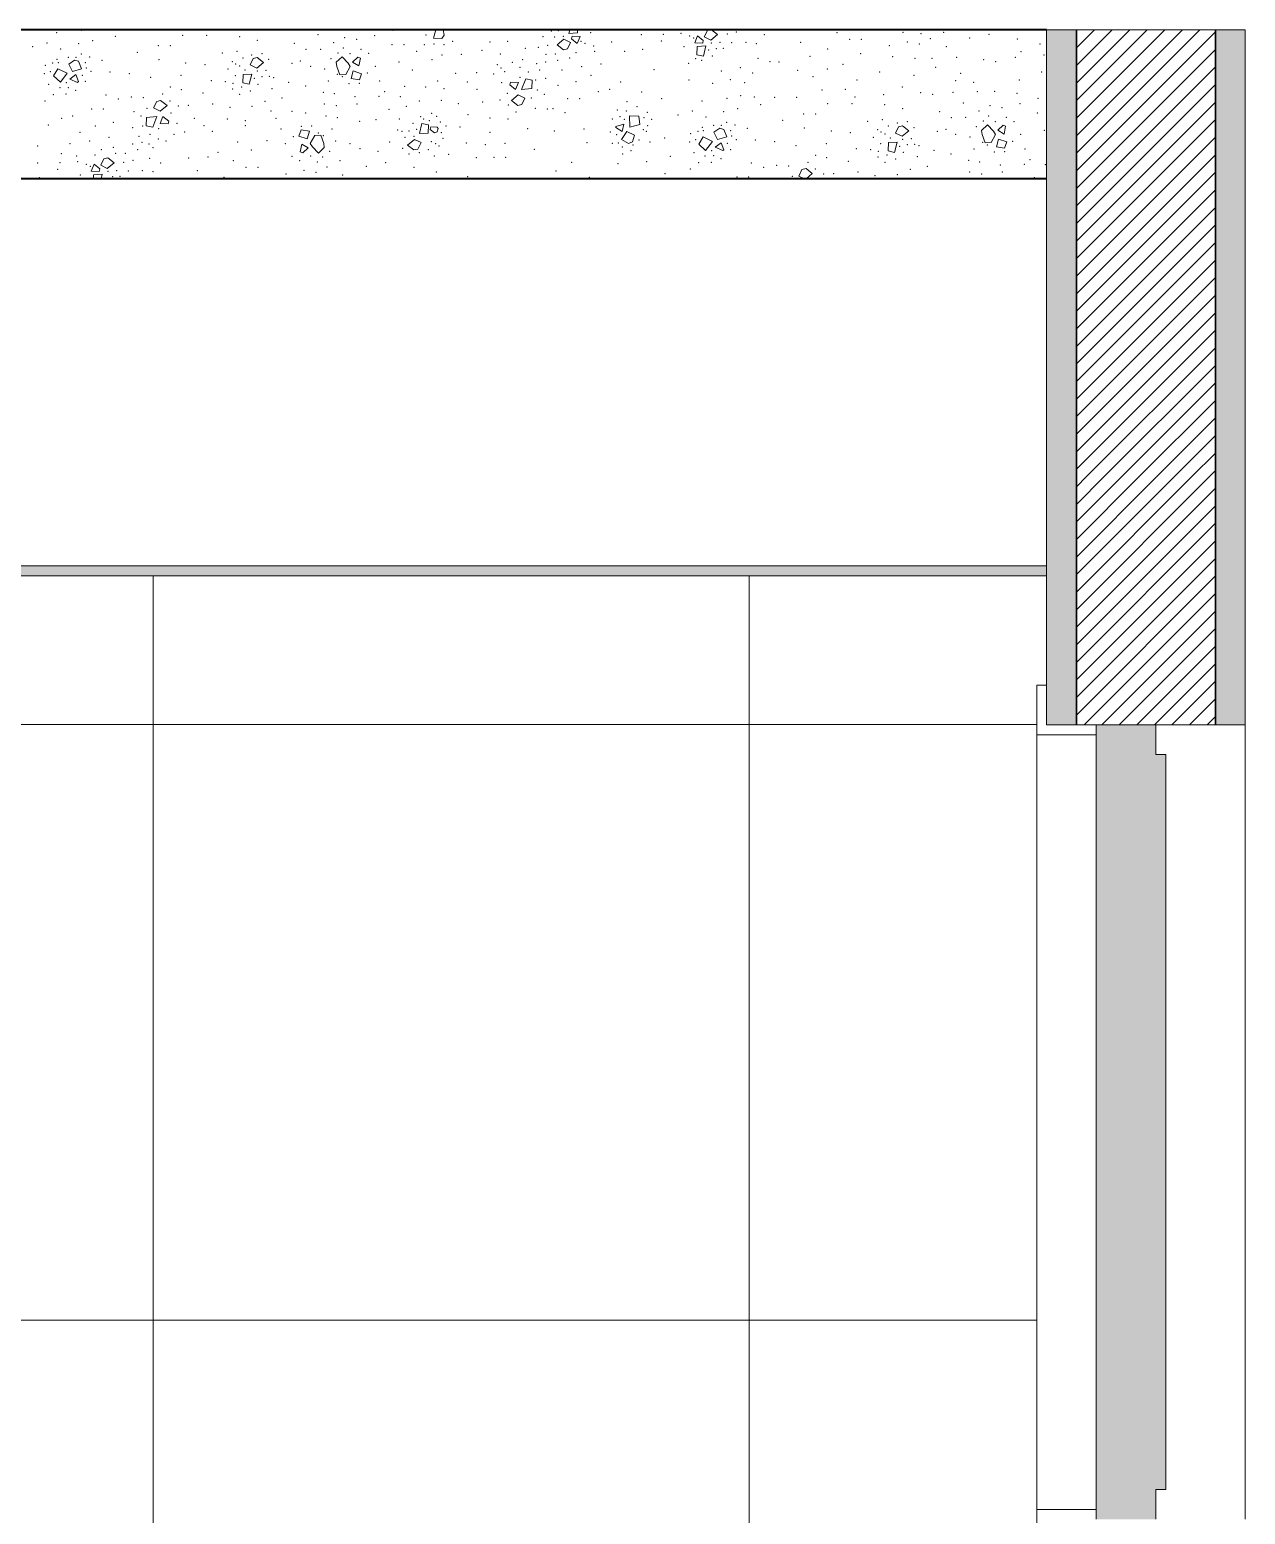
# Model space of a CAD drawing. Header units: metres. Extents: x -1.4 to 64, y -2.2 to 1.7.
# Drawn here: x 55.834 to 57.058, y 0.163 to 1.658 of the extents above; entities that cross this region are included whole.
import ezdxf

# ---------------------------------------------------------------- set-up
doc = ezdxf.new("R2010")
doc.units = ezdxf.units.M
doc.header["$MEASUREMENT"] = 0
for name, color, linetype in [('FORRO.EXEC', 7, 'Continuous'), ('Janelas Archicad', 7, 'Continuous'), ('LAJES.EST', 7, 'Continuous'), ('PAREDE CONSTRUIR', 7, 'Continuous')]:
    doc.layers.add(name, color=color, linetype=linetype)
for name, color, linetype, lineweight in [('FORRO.EXEC_Caneta_No__241', 7, 'Continuous', 13), ('Janelas Archicad_Caneta_No__10', 7, 'Continuous', 5), ('Janelas Archicad_Caneta_No__241', 7, 'Continuous', 13), ('LAJES.EST_Caneta_No__1', 7, 'Continuous', 40), ('LAJES.EST_Caneta_No__241', 7, 'Continuous', 13), ('PAREDE CONSTRUIR_Caneta_No__241', 7, 'Continuous', 13), ('PAREDE CONSTRUIR_Caneta_No__3', 7, 'Continuous', 30)]:
    doc.layers.add(name, color=color, linetype=linetype, lineweight=lineweight)
doc.layers.add('Janelas Archicad_Caneta_No__9', color=7, linetype='Continuous', lineweight=9, true_color=0x020202)
doc.layers.add('PAREDE CONSTRUIR_Caneta_No__97', color=7, linetype='Continuous', lineweight=13, true_color=0x6b6b6b)
pattern_1 = [(45, (89.657527, -2.041855), (-0.008838835, 0.008838835), [])]

# ---------------------------------------------------------------- blocks, each defined once
blk = doc.blocks.new('*X162', base_point=(89.6575, -2.0419))
at = {"layer": 'LAJES.EST_Caneta_No__241', "color": 7, "linetype": 'Continuous', "lineweight": 13}
for p, q in [((56.2426, 1.658), (56.2405, 1.6495)), ((56.2486, 1.6493), (56.2405, 1.6495)), ((56.2426, 1.658), (56.2432, 1.6581)), ((56.2512, 1.6526), (56.2486, 1.6493)), ((56.2501, 1.6581), (56.2512, 1.6526)), ((56.3716, 1.6485), (56.3648, 1.6429)), ((56.3716, 1.6485), (56.3783, 1.6453)), ((56.3783, 1.6453), (56.3752, 1.6389)), ((56.3767, 1.6544), (56.3776, 1.6581)), ((56.3854, 1.655), (56.3767, 1.6544)), ((56.3792, 1.6491), (56.3799, 1.6517)), ((56.385, 1.6444), (56.3792, 1.6491)), ((56.3799, 1.6517), (56.3879, 1.6514)), ((56.3879, 1.6514), (56.385, 1.6444)), ((56.3855, 1.6581), (56.3854, 1.655)), ((56.5034, 1.6448), (56.5062, 1.6518)), ((56.5114, 1.6445), (56.5034, 1.6448)), ((56.5062, 1.6518), (56.512, 1.6471)), ((56.512, 1.6471), (56.5114, 1.6445)), ((56.513, 1.6509), (56.5161, 1.6573)), ((56.5197, 1.6477), (56.513, 1.6509)), ((56.5161, 1.6573), (56.5196, 1.6581)), ((56.5197, 1.6477), (56.5265, 1.6533)), ((56.5203, 1.6581), (56.5265, 1.6533)), ((56.0588, 1.629), (56.0629, 1.63)), ((56.0629, 1.63), (56.0692, 1.625)), ((56.1425, 1.6253), (56.1483, 1.6309)), ((56.1483, 1.6309), (56.1544, 1.6246)), ((56.1587, 1.6255), (56.1642, 1.6306)), ((56.1642, 1.6306), (56.1667, 1.6295)), ((56.3711, 1.6379), (56.3648, 1.6429)), ((56.3752, 1.6389), (56.3711, 1.6379)), ((56.5056, 1.6329), (56.5059, 1.6412)), ((56.5056, 1.6329), (56.5121, 1.6315)), ((56.5059, 1.6412), (56.5146, 1.6418)), ((56.5146, 1.6418), (56.5121, 1.6315)), ((55.8576, 1.6116), (55.862, 1.6187)), ((55.862, 1.6187), (55.8715, 1.6143)), ((55.873, 1.6235), (55.8788, 1.6275)), ((55.8767, 1.6161), (55.873, 1.6235)), ((55.8767, 1.6161), (55.8858, 1.6188)), ((55.8788, 1.6275), (55.8829, 1.6263)), ((55.8829, 1.6263), (55.8858, 1.6188)), ((56.0557, 1.6226), (56.0588, 1.629)), ((56.0624, 1.6194), (56.0557, 1.6226)), ((56.0624, 1.6194), (56.0692, 1.625)), ((56.143, 1.6212), (56.1425, 1.6253)), ((56.143, 1.6212), (56.146, 1.6128)), ((56.152, 1.6131), (56.1566, 1.6211)), ((56.1544, 1.6246), (56.1566, 1.6211)), ((56.1575, 1.6089), (56.1596, 1.6166)), ((56.1653, 1.6217), (56.1587, 1.6255)), ((56.1596, 1.6166), (56.168, 1.6137)), ((56.1667, 1.6295), (56.1653, 1.6217)), ((55.8576, 1.6116), (55.8646, 1.6052)), ((55.8715, 1.6143), (55.8646, 1.6052)), ((55.8742, 1.6083), (55.8802, 1.6129)), ((55.8819, 1.605), (55.8742, 1.6083)), ((55.8802, 1.6129), (55.8828, 1.6059)), ((55.8828, 1.6059), (55.8819, 1.605)), ((56.0483, 1.6047), (56.0486, 1.613)), ((56.0483, 1.6047), (56.0548, 1.6032)), ((56.0486, 1.613), (56.0573, 1.6135)), ((56.0573, 1.6135), (56.0548, 1.6032)), ((56.146, 1.6128), (56.152, 1.6131)), ((56.1657, 1.6075), (56.1575, 1.6089)), ((56.1657, 1.6075), (56.168, 1.6137)), ((56.3171, 1.6026), (56.3178, 1.6052)), ((56.3229, 1.5978), (56.3171, 1.6026)), ((56.3178, 1.6052), (56.3258, 1.6048)), ((56.3258, 1.6048), (56.3229, 1.5978)), ((56.329, 1.5979), (56.3333, 1.6086)), ((56.3398, 1.6072), (56.3333, 1.6086)), ((56.3398, 1.6072), (56.3395, 1.5988)), ((55.9585, 1.5794), (55.9616, 1.5858)), ((55.9616, 1.5858), (55.9656, 1.5868)), ((55.9656, 1.5868), (55.972, 1.5818)), ((56.3257, 1.5924), (56.3189, 1.5868)), ((56.3252, 1.5818), (56.3189, 1.5868)), ((56.3257, 1.5924), (56.3324, 1.5892)), ((56.3395, 1.5988), (56.329, 1.5979)), ((56.3324, 1.5892), (56.3293, 1.5828)), ((55.9511, 1.5614), (55.9514, 1.5698)), ((55.9514, 1.5698), (55.9619, 1.5707)), ((55.9619, 1.5707), (55.9576, 1.56)), ((55.9652, 1.5762), (55.9585, 1.5794)), ((55.9651, 1.5638), (55.9679, 1.5708)), ((55.9652, 1.5762), (55.972, 1.5818)), ((55.9679, 1.5708), (55.9737, 1.566)), ((56.3293, 1.5828), (56.3252, 1.5818)), ((56.4379, 1.5601), (56.4376, 1.5715)), ((56.4471, 1.571), (56.4376, 1.5715)), ((56.4471, 1.571), (56.4481, 1.5627)), ((55.9511, 1.5614), (55.9576, 1.56)), ((55.9731, 1.5634), (55.9651, 1.5638)), ((55.9737, 1.566), (55.9731, 1.5634)), ((56.1072, 1.5573), (56.1049, 1.551)), ((56.1072, 1.5573), (56.1154, 1.5558)), ((56.1154, 1.5558), (56.1133, 1.5481)), ((56.2262, 1.5535), (56.2287, 1.5638)), ((56.2352, 1.5624), (56.2287, 1.5638)), ((56.2352, 1.5624), (56.2349, 1.554)), ((56.2371, 1.5577), (56.2378, 1.5603)), ((56.2412, 1.5544), (56.2371, 1.5577)), ((56.2378, 1.5603), (56.2441, 1.56)), ((56.2412, 1.5544), (56.2439, 1.5554)), ((56.2451, 1.5585), (56.2439, 1.5554)), ((56.2451, 1.5585), (56.2441, 1.56)), ((56.4239, 1.5595), (56.424, 1.5608)), ((56.4304, 1.5557), (56.4239, 1.5595)), ((56.424, 1.5608), (56.4321, 1.5631)), ((56.435, 1.5555), (56.4297, 1.5476)), ((56.4321, 1.5631), (56.4304, 1.5557)), ((56.435, 1.5555), (56.4426, 1.5521)), ((56.4481, 1.5627), (56.4379, 1.5601)), ((56.5228, 1.5549), (56.5286, 1.5589)), ((56.5265, 1.5475), (56.5228, 1.5549)), ((56.5286, 1.5589), (56.5327, 1.5577)), ((56.5327, 1.5577), (56.5357, 1.5502)), ((56.7055, 1.554), (56.7086, 1.5604)), ((56.7086, 1.5604), (56.7127, 1.5614)), ((56.7122, 1.5508), (56.719, 1.5564)), ((56.7127, 1.5614), (56.719, 1.5564)), ((56.7923, 1.5567), (56.7982, 1.5623)), ((56.7928, 1.5526), (56.7923, 1.5567)), ((56.7982, 1.5623), (56.8042, 1.556)), ((56.8042, 1.556), (56.8064, 1.5525)), ((56.8085, 1.5569), (56.814, 1.562)), ((56.8151, 1.5531), (56.8085, 1.5569)), ((56.814, 1.562), (56.8165, 1.561)), ((56.8165, 1.561), (56.8151, 1.5531)), ((56.1133, 1.5481), (56.1049, 1.551)), ((56.1062, 1.5352), (56.1076, 1.543)), ((56.1076, 1.543), (56.1142, 1.5393)), ((56.1209, 1.5516), (56.1163, 1.5436)), ((56.1185, 1.5401), (56.1163, 1.5436)), ((56.1245, 1.5338), (56.1185, 1.5401)), ((56.1269, 1.552), (56.1209, 1.5516)), ((56.1299, 1.5436), (56.1269, 1.552)), ((56.1299, 1.5436), (56.1304, 1.5394)), ((56.2211, 1.5476), (56.2143, 1.542)), ((56.2207, 1.537), (56.2143, 1.542)), ((56.2211, 1.5476), (56.2278, 1.5444)), ((56.2278, 1.5444), (56.2247, 1.538)), ((56.2349, 1.554), (56.2262, 1.5535)), ((56.4367, 1.5436), (56.4297, 1.5476)), ((56.4406, 1.5453), (56.4367, 1.5436)), ((56.4426, 1.5521), (56.4406, 1.5453)), ((56.5074, 1.543), (56.5118, 1.5501)), ((56.5074, 1.543), (56.5144, 1.5366)), ((56.5118, 1.5501), (56.5214, 1.5457)), ((56.5214, 1.5457), (56.5144, 1.5366)), ((56.524, 1.5397), (56.53, 1.5443)), ((56.5265, 1.5475), (56.5357, 1.5502)), ((56.53, 1.5443), (56.5326, 1.5373)), ((56.6981, 1.5361), (56.6984, 1.5444)), ((56.6984, 1.5444), (56.7071, 1.5449)), ((56.7071, 1.5449), (56.7046, 1.5346)), ((56.7122, 1.5508), (56.7055, 1.554)), ((56.7928, 1.5526), (56.7958, 1.5442)), ((56.7958, 1.5442), (56.8018, 1.5445)), ((56.8018, 1.5445), (56.8064, 1.5525)), ((56.8073, 1.5403), (56.8094, 1.548)), ((56.8155, 1.5389), (56.8073, 1.5403)), ((56.8094, 1.548), (56.8178, 1.5451)), ((56.8155, 1.5389), (56.8178, 1.5451)), ((55.9052, 1.5217), (55.9083, 1.5281)), ((55.9083, 1.5281), (55.9124, 1.5291)), ((55.9124, 1.5291), (55.9187, 1.5241)), ((56.1087, 1.5342), (56.1062, 1.5352)), ((56.1142, 1.5393), (56.1087, 1.5342)), ((56.1304, 1.5394), (56.1245, 1.5338)), ((56.2247, 1.538), (56.2207, 1.537)), ((56.5317, 1.5364), (56.524, 1.5397)), ((56.5326, 1.5373), (56.5317, 1.5364)), ((56.6981, 1.5361), (56.7046, 1.5346)), ((55.8956, 1.5156), (55.8985, 1.5227)), ((55.9036, 1.5153), (55.8956, 1.5156)), ((55.898, 1.5081), (55.8981, 1.5121)), ((55.8981, 1.5121), (55.9068, 1.5126)), ((55.8985, 1.5227), (55.9043, 1.5179)), ((55.9043, 1.5179), (55.9036, 1.5153)), ((55.9119, 1.5185), (55.9052, 1.5217)), ((55.9068, 1.5126), (55.9057, 1.5081)), ((55.9119, 1.5185), (55.9187, 1.5241)), ((56.6083, 1.5108), (56.6114, 1.5172)), ((56.6139, 1.5081), (56.6083, 1.5108)), ((56.6114, 1.5172), (56.6155, 1.5182)), ((56.6155, 1.5182), (56.6218, 1.5132)), ((56.6156, 1.5081), (56.6218, 1.5132))]:
    blk.add_line(p, q, dxfattribs=at)
for p in [(55.8512, 1.6448), (55.861, 1.6551), (55.8862, 1.6576), (55.897, 1.6471), (55.9199, 1.6514), (55.9876, 1.6523), (56.012, 1.6523), (56.045, 1.6512), (56.0629, 1.6473), (56.124, 1.653), (56.1399, 1.645), (56.1509, 1.6502), (56.1631, 1.6483), (56.1812, 1.6521), (56.1994, 1.6576), (56.2218, 1.6577), (56.2328, 1.6529), (56.2598, 1.6464), (56.2643, 1.6577), (56.2971, 1.6459), (56.3151, 1.6463), (56.3506, 1.6512), (56.359, 1.6567), (56.3623, 1.6509), (56.3662, 1.657), (56.3711, 1.6515), (56.3888, 1.6463), (56.3987, 1.6553), (56.4196, 1.6459), (56.4497, 1.6532), (56.4698, 1.6467), (56.4718, 1.6536), (56.4897, 1.6545), (56.4984, 1.6518), (56.5025, 1.6499), (56.5202, 1.6447), (56.529, 1.6453), (56.5361, 1.6538), (56.5406, 1.645), (56.5454, 1.6558), (56.5549, 1.6453), (56.5623, 1.6579), (56.5735, 1.653), (56.6102, 1.6453), (56.6466, 1.6552), (56.6593, 1.6485), (56.6713, 1.6486), (56.7133, 1.6555), (56.7175, 1.6457), (56.7311, 1.6542), (56.7408, 1.649), (56.754, 1.6554), (56.7804, 1.6497), (56.7998, 1.6536), (56.8284, 1.6489), (55.8367, 1.641), (55.8649, 1.6388), (55.8726, 1.6303), (55.8803, 1.6303), (55.8829, 1.6441), (55.8857, 1.6335), (55.894, 1.6308), (55.942, 1.6354), (55.9634, 1.6419), (55.9753, 1.642), (56.0278, 1.6346), (56.0425, 1.6362), (56.0484, 1.6296), (56.0574, 1.6327), (56.0677, 1.6341), (56.1002, 1.6443), (56.1121, 1.6382), (56.1266, 1.6385), (56.1442, 1.6347), (56.1495, 1.6397), (56.1562, 1.634), (56.1674, 1.6384), (56.1751, 1.6342), (56.1987, 1.643), (56.2107, 1.6431), (56.2234, 1.6364), (56.231, 1.6429), (56.2408, 1.6439), (56.2489, 1.6326), (56.251, 1.6429), (56.2683, 1.6334), (56.2892, 1.6372), (56.3077, 1.6338), (56.3328, 1.6395), (56.3458, 1.6404), (56.3536, 1.6332), (56.3552, 1.6424), (56.3632, 1.6335), (56.3775, 1.6298), (56.384, 1.635), (56.3929, 1.6444), (56.4016, 1.6417), (56.4026, 1.6362), (56.4327, 1.6363), (56.451, 1.6385), (56.4926, 1.6409), (56.5173, 1.6376), (56.521, 1.6315), (56.525, 1.6392), (56.5323, 1.6395), (56.5655, 1.6442), (56.6195, 1.6313), (56.6372, 1.6388), (56.6706, 1.6341), (56.6994, 1.6419), (56.7027, 1.6311), (56.7297, 1.6438), (56.7567, 1.641), (56.7671, 1.6302), (56.8263, 1.6303), (56.832, 1.6359), (56.851, 1.6439), (56.855, 1.6327), (55.8495, 1.6222), (55.8545, 1.6159), (55.8568, 1.6245), (55.8612, 1.6283), (55.8624, 1.6249), (55.8899, 1.6251), (55.8907, 1.6196), (55.8955, 1.6161), (55.9065, 1.6274), (55.9145, 1.6155), (55.964, 1.6278), (55.9909, 1.6247), (56.0102, 1.623), (56.0335, 1.6184), (56.0377, 1.6261), (56.0411, 1.6236), (56.0452, 1.6216), (56.0507, 1.6177), (56.0629, 1.6164), (56.0717, 1.6171), (56.0742, 1.6282), (56.098, 1.6243), (56.1064, 1.6265), (56.1165, 1.6213), (56.1308, 1.6187), (56.1372, 1.629), (56.1818, 1.6214), (56.2055, 1.6255), (56.2191, 1.6175), (56.2388, 1.628), (56.2839, 1.6149), (56.3045, 1.623), (56.3082, 1.6195), (56.3119, 1.6159), (56.3198, 1.6252), (56.3275, 1.6204), (56.3301, 1.6278), (56.3358, 1.6157), (56.3442, 1.624), (56.3472, 1.6177), (56.3534, 1.6257), (56.3654, 1.6272), (56.3698, 1.6174), (56.3895, 1.621), (56.4091, 1.6236), (56.4623, 1.6178), (56.4973, 1.6244), (56.5045, 1.6288), (56.5105, 1.6272), (56.5302, 1.6164), (56.5493, 1.62), (56.5672, 1.6293), (56.5792, 1.626), (56.5882, 1.6257), (56.6069, 1.6172), (56.6369, 1.6185), (56.6526, 1.6232), (56.6896, 1.6155), (56.7251, 1.6294), (56.7425, 1.6294), (56.7461, 1.6201), (56.7943, 1.6279), (56.8065, 1.626), (56.8529, 1.6155), (55.8485, 1.6138), (55.8528, 1.603), (55.8641, 1.5997), (55.8707, 1.6048), (55.8725, 1.5999), (55.8866, 1.6122), (55.8899, 1.606), (55.934, 1.6139), (55.9556, 1.6101), (55.9754, 1.6003), (55.9861, 1.6121), (56.0165, 1.6068), (56.0307, 1.6059), (56.0386, 1.6042), (56.0409, 1.612), (56.0472, 1.6005), (56.06, 1.6093), (56.0637, 1.6032), (56.0677, 1.611), (56.075, 1.6113), (56.0794, 1.6098), (56.0946, 1.6053), (56.1117, 1.6016), (56.1346, 1.6065), (56.1434, 1.6132), (56.1484, 1.6107), (56.1553, 1.6037), (56.1656, 1.604), (56.1736, 1.6144), (56.1862, 1.6066), (56.2114, 1.6011), (56.2326, 1.6004), (56.2445, 1.6065), (56.2628, 1.6143), (56.2743, 1.6054), (56.301, 1.6135), (56.3089, 1.6047), (56.3273, 1.6102), (56.3433, 1.6075), (56.3534, 1.6091), (56.3657, 1.6022), (56.3838, 1.6057), (56.3991, 1.6121), (56.4289, 1.6055), (56.4977, 1.6076), (56.5214, 1.604), (56.5392, 1.6078), (56.5538, 1.6047), (56.5618, 1.6144), (56.6225, 1.611), (56.6669, 1.6076), (56.7123, 1.6005), (56.7243, 1.6122), (56.7662, 1.6067), (56.7713, 1.6141), (56.7844, 1.6053), (56.8302, 1.6076), (55.8492, 1.5863), (55.8575, 1.5927), (55.8704, 1.5933), (55.8801, 1.597), (55.9106, 1.5923), (55.9229, 1.5883), (55.936, 1.5903), (55.9481, 1.5896), (55.9676, 1.5933), (55.9751, 1.5864), (55.9863, 1.5978), (56.0084, 1.5943), (56.038, 1.5985), (56.0451, 1.5932), (56.056, 1.5964), (56.0706, 1.586), (56.0776, 1.5989), (56.0878, 1.5892), (56.1293, 1.5952), (56.1406, 1.5936), (56.1612, 1.5906), (56.1856, 1.591), (56.1913, 1.5958), (56.2068, 1.5907), (56.226, 1.5862), (56.2482, 1.5871), (56.2509, 1.5988), (56.284, 1.5981), (56.29, 1.5852), (56.3074, 1.5873), (56.3148, 1.5942), (56.339, 1.5895), (56.345, 1.5973), (56.352, 1.5931), (56.3756, 1.5887), (56.3874, 1.5887), (56.4065, 1.5958), (56.4176, 1.5982), (56.4353, 1.5857), (56.4499, 1.5954), (56.4702, 1.5886), (56.5108, 1.5865), (56.536, 1.589), (56.5498, 1.5917), (56.5633, 1.5903), (56.5838, 1.59), (56.6061, 1.59), (56.6317, 1.5973), (56.6549, 1.5981), (56.6648, 1.5904), (56.6935, 1.5928), (56.731, 1.5947), (56.7431, 1.5929), (56.7634, 1.5951), (56.788, 1.5959), (56.8054, 1.596), (56.8278, 1.5942), (56.8492, 1.589), (55.877, 1.5712), (55.8961, 1.5784), (55.9079, 1.5783), (55.9389, 1.5755), (55.9459, 1.5713), (55.9519, 1.579), (55.9761, 1.5744), (55.9835, 1.5813), (55.9935, 1.5819), (56.018, 1.5833), (56.0353, 1.5799), (56.0575, 1.5808), (56.0767, 1.5763), (56.0979, 1.576), (56.1117, 1.5741), (56.1303, 1.5832), (56.1322, 1.5712), (56.1426, 1.5815), (56.1633, 1.5833), (56.1957, 1.5778), (56.2129, 1.581), (56.2275, 1.5706), (56.2384, 1.5738), (56.2435, 1.5709), (56.2655, 1.5838), (56.2751, 1.5727), (56.3158, 1.5822), (56.3233, 1.5753), (56.3428, 1.579), (56.3549, 1.5783), (56.3606, 1.5787), (56.3729, 1.5747), (56.4256, 1.5772), (56.4281, 1.5707), (56.4346, 1.5762), (56.4454, 1.5807), (56.4556, 1.575), (56.4865, 1.5724), (56.501, 1.5762), (56.5147, 1.5702), (56.5327, 1.5755), (56.5468, 1.5785), (56.5697, 1.5828), (56.6132, 1.5733), (56.6251, 1.5734), (56.6374, 1.5837), (56.6618, 1.5837), (56.6948, 1.5826), (56.7127, 1.5787), (56.75, 1.5757), (56.7738, 1.5844), (56.7764, 1.5699), (56.7897, 1.5764), (56.7993, 1.5711), (56.8008, 1.5816), (56.8129, 1.5797), (56.8172, 1.5698), (56.831, 1.5835), (56.8485, 1.5744), (55.8526, 1.5622), (55.8659, 1.5688), (55.8844, 1.5549), (55.8997, 1.5613), (55.9178, 1.5648), (55.9374, 1.5594), (55.9476, 1.5611), (55.9636, 1.5584), (55.9819, 1.5639), (55.9899, 1.555), (55.9996, 1.5689), (56.0093, 1.5616), (56.0177, 1.5559), (56.0326, 1.5682), (56.0508, 1.5614), (56.0509, 1.5667), (56.0816, 1.5689), (56.0867, 1.5582), (56.1073, 1.5607), (56.1176, 1.5611), (56.1382, 1.5582), (56.1436, 1.5695), (56.1661, 1.5659), (56.1824, 1.5676), (56.2041, 1.5572), (56.2059, 1.5682), (56.2085, 1.5557), (56.2158, 1.556), (56.2198, 1.5638), (56.2235, 1.5577), (56.2303, 1.5681), (56.2363, 1.5665), (56.2471, 1.5651), (56.2529, 1.5611), (56.267, 1.5602), (56.2972, 1.5692), (56.2974, 1.5549), (56.3155, 1.5683), (56.3352, 1.5585), (56.3621, 1.556), (56.3919, 1.5583), (56.4184, 1.555), (56.4204, 1.5682), (56.4326, 1.568), (56.4518, 1.5576), (56.4522, 1.5695), (56.4548, 1.5557), (56.4559, 1.5615), (56.46, 1.5678), (56.5066, 1.5559), (56.511, 1.5597), (56.5122, 1.5563), (56.5224, 1.5617), (56.5301, 1.5617), (56.5355, 1.5649), (56.5397, 1.5565), (56.5438, 1.5622), (56.5563, 1.5588), (56.5918, 1.5668), (56.6138, 1.5592), (56.6408, 1.5561), (56.6776, 1.566), (56.6875, 1.5575), (56.6909, 1.555), (56.6923, 1.5676), (56.6982, 1.561), (56.7073, 1.5641), (56.7175, 1.5655), (56.7241, 1.5596), (56.7478, 1.5557), (56.7563, 1.5579), (56.7619, 1.5697), (56.787, 1.5604), (56.794, 1.5661), (56.806, 1.5654), (56.8249, 1.5656), (56.8553, 1.5569), (55.8417, 1.5411), (55.8744, 1.5434), (55.894, 1.5461), (55.9137, 1.5496), (55.9375, 1.5429), (55.9437, 1.5509), (55.9467, 1.5446), (55.954, 1.543), (55.955, 1.5529), (55.9634, 1.5482), (55.9709, 1.546), (55.979, 1.5527), (56.0432, 1.5449), (56.0728, 1.5463), (56.0911, 1.5433), (56.0993, 1.5504), (56.1245, 1.554), (56.1295, 1.5515), (56.142, 1.5461), (56.1564, 1.5434), (56.1962, 1.545), (56.2118, 1.5499), (56.2206, 1.5506), (56.2383, 1.5454), (56.2424, 1.5434), (56.2458, 1.5409), (56.2482, 1.5544), (56.25, 1.5486), (56.2733, 1.544), (56.2926, 1.5423), (56.3125, 1.5438), (56.3949, 1.5444), (56.4205, 1.5436), (56.4249, 1.5523), (56.4264, 1.5439), (56.4305, 1.5401), (56.4413, 1.5421), (56.4472, 1.547), (56.4585, 1.5452), (56.473, 1.5492), (56.4983, 1.5452), (56.4993, 1.5536), (56.5043, 1.5473), (56.5364, 1.5436), (56.5405, 1.551), (56.5453, 1.5475), (56.5643, 1.5469), (56.5838, 1.5453), (56.6055, 1.5415), (56.6359, 1.5435), (56.66, 1.5544), (56.6833, 1.5498), (56.6907, 1.5434), (56.695, 1.553), (56.7005, 1.5491), (56.7098, 1.5407), (56.7127, 1.5478), (56.7176, 1.5424), (56.7215, 1.5485), (56.7248, 1.5427), (56.7292, 1.5412), (56.7663, 1.5527), (56.7807, 1.5501), (56.7932, 1.5446), (56.7982, 1.5421), (56.8234, 1.5458), (56.8316, 1.5528), (55.8656, 1.5333), (55.881, 1.5308), (55.8819, 1.5253), (55.8995, 1.532), (55.906, 1.5372), (55.9181, 1.5398), (55.9203, 1.5335), (55.9299, 1.5338), (55.9377, 1.5266), (55.9425, 1.5373), (55.9546, 1.5287), (55.9578, 1.5395), (55.9939, 1.5291), (56.0133, 1.5298), (56.0234, 1.5345), (56.0388, 1.5261), (56.0568, 1.537), (56.0978, 1.5306), (56.1055, 1.5263), (56.1167, 1.5308), (56.1234, 1.525), (56.1287, 1.5301), (56.1357, 1.5358), (56.1463, 1.5263), (56.1664, 1.5383), (56.1845, 1.5356), (56.2093, 1.5388), (56.2158, 1.5329), (56.2261, 1.5343), (56.2351, 1.5374), (56.2411, 1.5308), (56.2557, 1.5325), (56.2834, 1.5293), (56.3012, 1.5296), (56.3131, 1.5296), (56.3418, 1.5377), (56.4309, 1.5331), (56.4391, 1.5363), (56.4549, 1.5253), (56.4789, 1.5305), (56.5026, 1.5344), (56.5139, 1.5311), (56.5205, 1.5362), (56.5224, 1.5313), (56.5299, 1.5284), (56.5397, 1.5374), (56.6252, 1.5317), (56.6361, 1.5292), (56.6582, 1.5257), (56.6663, 1.5382), (56.6805, 1.5373), (56.6878, 1.5299), (56.6884, 1.5357), (56.697, 1.5319), (56.7058, 1.5278), (56.7135, 1.5346), (56.7274, 1.5303), (56.7444, 1.5367), (56.7615, 1.533), (56.7791, 1.5266), (56.7845, 1.5379), (56.7905, 1.525), (56.8051, 1.5351), (56.8154, 1.5354), (56.836, 1.538), (56.8411, 1.5272), (55.8419, 1.524), (55.862, 1.5175), (55.8641, 1.5244), (55.8848, 1.5117), (55.8906, 1.5226), (55.8947, 1.5207), (55.9125, 1.5155), (55.9173, 1.51), (55.9212, 1.5162), (55.9245, 1.5104), (55.9284, 1.5246), (55.9329, 1.5158), (55.9471, 1.5162), (55.9578, 1.5151), (55.9657, 1.5238), (56.0025, 1.5161), (56.0515, 1.5194), (56.0636, 1.5195), (56.0917, 1.5127), (56.1098, 1.5165), (56.1219, 1.5146), (56.133, 1.5198), (56.1489, 1.5118), (56.1727, 1.5205), (56.1921, 1.5244), (56.2206, 1.5197), (56.2433, 1.5147), (56.2747, 1.5102), (56.3636, 1.5157), (56.3795, 1.5245), (56.426, 1.5234), (56.4734, 1.5131), (56.499, 1.5177), (56.5073, 1.5241), (56.5202, 1.5247), (56.5605, 1.5238), (56.5727, 1.5197), (56.5858, 1.5217), (56.5979, 1.521), (56.6017, 1.5104), (56.6174, 1.5247), (56.6249, 1.5178), (56.6333, 1.5127), (56.6433, 1.5133), (56.6679, 1.5147), (56.6851, 1.5113), (56.695, 1.5246), (56.7073, 1.5122), (56.7204, 1.5174), (56.7376, 1.5206), (56.7801, 1.5147), (56.7924, 1.5129), (56.811, 1.522), (56.8131, 1.5147), (56.8354, 1.5224), (56.8566, 1.5221), (55.8433, 1.5093), (55.9095, 1.5084), (56.0294, 1.5096), (56.3701, 1.5082), (56.3973, 1.5094), (56.5459, 1.5098), (56.5577, 1.5097), (56.8455, 1.5092)]:
    blk.add_point(p, dxfattribs=at)

msp = doc.modelspace()

# ---------------------------------------------------------------- hatches: boundary and pattern name
at = {"layer": 'FORRO.EXEC', "linetype": 'Continuous', "lineweight": 0, "true_color": 0xffffff}
msp.add_hatch(color=7, dxfattribs=at).paths.add_polyline_path([(54.7578, 1.1081), (56.8578, 1.1081), (56.8578, 1.1181), (54.7578, 1.1181)])
at = {"layer": 'Janelas Archicad', "linetype": 'Continuous', "lineweight": 0, "true_color": 0xffffff}
for points in [[(56.9678, 0.9281), (56.9678, 0.9581), (56.9078, 0.9581), (56.9078, 0.9181), (56.9378, 0.9181), (56.9378, 0.9281)], [(56.9378, 0.8881), (56.9778, 0.8881), (56.9778, 0.9281), (56.9378, 0.9281)], [(56.9078, 0.9181), (56.9078, 0.1981), (56.9378, 0.1981), (56.9378, 0.9181)], [(56.9378, 0.2281), (56.9778, 0.2281), (56.9778, 0.8881), (56.9378, 0.8881)], [(56.9378, 0.2281), (56.9378, 0.1881), (56.9778, 0.1881), (56.9778, 0.2281)], [(56.9078, 0.1981), (56.9078, 0.1581), (56.9678, 0.1581), (56.9678, 0.1881), (56.9378, 0.1881), (56.9378, 0.1981)]]:
    msp.add_hatch(color=7, dxfattribs=at).paths.add_polyline_path(points)
at = {"layer": 'PAREDE CONSTRUIR', "linetype": 'Continuous', "lineweight": 0, "true_color": 0xffffff}
for points in [[(56.8578, 1.6581), (56.8578, 1.2081), (56.8878, 1.2081), (56.8878, 1.6581)], [(57.0278, 1.2081), (57.0578, 1.2081), (57.0578, 1.6581), (57.0278, 1.6581)], [(56.8578, 1.2081), (56.8578, 0.9581), (56.8878, 0.9581), (56.8878, 1.2081)], [(57.0578, 1.2081), (57.0278, 1.2081), (57.0278, 0.9581), (57.0578, 0.9581)]]:
    msp.add_hatch(color=7, dxfattribs=at).paths.add_polyline_path(points)
at = {"layer": 'PAREDE CONSTRUIR', "linetype": 'Continuous', "lineweight": 0, "true_color": 0x000000}
h = msp.add_hatch(dxfattribs=at)
h.set_pattern_fill('common_brick_0012', color=18, style=0, pattern_type=2)
h.set_pattern_definition(pattern_1)
h.paths.add_polyline_path([(56.8878, 1.6581), (56.8878, 1.2081), (57.0278, 1.2081), (57.0278, 1.6581)])
h = msp.add_hatch(dxfattribs=at)
h.set_pattern_fill('common_brick_0012', color=18, style=0, pattern_type=2)
h.set_pattern_definition(pattern_1)
h.paths.add_polyline_path([(56.8878, 1.2081), (56.8878, 0.9581), (56.9678, 0.9581), (57.0278, 0.9581), (57.0278, 1.2081)])
at = {"layer": 'PAREDE CONSTRUIR_Caneta_No__97', "linetype": 'Continuous', "lineweight": 13, "true_color": 0x6b6b6b}
h = msp.add_hatch(dxfattribs=at)
h.set_pattern_fill('Ceramica_60_x_60_0012', color=251, style=0, pattern_type=2)
h.set_pattern_definition([(0, (54.75783, -2.04186), (0, 0.6), []), (90, (54.75783, -2.04186), (-0.6, 0), [])])
h.paths.add_polyline_path([(54.7578, -2.0419), (56.8578, -2.0419), (56.8578, -1.3168), (56.8528, -1.3168), (56.8528, -1.3151), (56.8528, -1.3114), (56.8528, -1.3069), (56.7876, -1.3069), (56.785, -1.3066), (56.7825, -1.3059), (56.7801, -1.3047), (56.778, -1.3032), (56.7762, -1.3013), (56.7747, -1.2991), (56.7737, -1.2967), (56.773, -1.2942), (56.7729, -1.2916), (56.7731, -1.289), (56.7739, -1.2865), (56.775, -1.2841), (56.7765, -1.282), (56.7784, -1.2802), (56.7806, -1.2787), (56.783, -1.2777), (56.7855, -1.277), (56.7881, -1.2769), (56.8528, -1.2769), (56.8528, -1.2723), (56.8528, -1.2686), (56.8528, -1.2669), (56.8578, -1.2669), (56.8578, -0.9759), (56.8318, -0.9759), (56.8318, -0.9574), (56.8178, -0.9574), (56.8178, -0.9559), (56.8098, -0.9559), (56.8098, -0.9759), (56.7958, -0.9759), (56.7958, -0.9809), (56.7943, -0.9809), (56.7943, -1.1869), (56.7935, -1.1901), (56.7911, -1.1925), (56.7878, -1.1934), (56.7846, -1.1925), (56.7822, -1.1901), (56.7813, -1.1869), (56.7813, -0.9809), (56.7798, -0.9809), (56.7798, -0.9759), (56.7698, -0.9759), (56.7698, -0.9749), (56.7548, -0.9749), (56.7548, -0.9734), (56.7528, -0.9734), (56.7528, -0.9746), (56.7298, -0.9746), (56.7298, -1.0317), (56.7128, -1.0317), (56.7128, -0.9258), (56.7461, -0.9258), (56.7463, -0.9264), (56.7548, -0.9264), (56.7548, -0.9249), (56.7698, -0.9249), (56.7698, -0.9239), (56.7808, -0.9239), (56.7808, -0.9179), (56.7788, -0.9179), (56.7788, -0.8999), (56.7837, -0.8999), (56.7848, -0.8797), (56.7848, -0.3844), (56.7802, -0.3799), (56.7778, -0.3709), (56.7802, -0.3619), (56.7816, -0.3605), (56.7797, -0.3563), (56.7774, -0.3574), (56.7346, -0.2717), (56.7157, -0.2394), (56.7156, -0.2392), (56.7143, -0.2401), (56.7114, -0.236), (56.709, -0.2377), (56.6574, -0.164), (56.6598, -0.1623), (56.6569, -0.1582), (56.6791, -0.1427), (56.6792, -0.1427), (56.6955, -0.1557), (56.7299, -0.2048), (56.7364, -0.2245), (56.7364, -0.2246), (56.7355, -0.2252), (56.7368, -0.2274), (56.7554, -0.2615), (56.7848, -0.3223), (56.7848, 0.0761), (56.4058, 0.0761), (56.4058, 0.0751), (56.4448, 0.0751), (56.4448, 0.0721), (56.5148, 0.0721), (56.5148, 0.0601), (56.5048, 0.0601), (56.5048, 0.0581), (56.2848, 0.0581), (56.2848, 0.0601), (56.2748, 0.0601), (56.2748, 0.0721), (56.3448, 0.0721), (56.3448, 0.0751), (56.3838, 0.0751), (56.3838, 0.0761), (56.3728, 0.0761), (56.3728, 0.1001), (56.8498, 0.1001), (56.8498, 0.1181), (56.8478, 0.1181), (56.8478, 0.9981), (56.8578, 0.9981), (56.8578, 1.1081), (54.7578, 1.1081), (54.7578, -0.7171), (54.7628, -0.7171), (54.7628, -0.7269), (54.7687, -0.7269), (54.7845, -0.7286), (54.8004, -0.7342), (54.8147, -0.7431), (54.8265, -0.755), (54.8355, -0.7693), (54.841, -0.7851), (54.8428, -0.801), (54.8428, -1.0827), (54.841, -1.0986), (54.8355, -1.1144), (54.8265, -1.1287), (54.8147, -1.1406), (54.8004, -1.1495), (54.7845, -1.1551), (54.7687, -1.1569), (54.7628, -1.1569), (54.7628, -1.1669), (54.7578, -1.1669)])
h.paths.add_polyline_path([(54.8277, -1.2918), (54.8277, -1.2889), (54.8287, -1.2826), (54.8309, -1.2767), (54.834, -1.2712), (54.8381, -1.2663), (54.8429, -1.2622), (54.8456, -1.2606), (54.8471, -1.2597), (54.8497, -1.2575), (54.8518, -1.2549), (54.8532, -1.2524), (54.8571, -1.2445), (54.8573, -1.2438), (54.8576, -1.242), (54.8577, -1.2419), (54.8577, -1.2418), (55.0377, -1.2418), (55.0377, -1.1219), (55.0777, -1.1219), (55.0777, -1.2418), (55.2577, -1.2418), (55.2577, -1.2419), (55.2578, -1.242), (55.2581, -1.2438), (55.2583, -1.2445), (55.2621, -1.2524), (55.2635, -1.2549), (55.2657, -1.2575), (55.2683, -1.2597), (55.2698, -1.2606), (55.2725, -1.2622), (55.2773, -1.2663), (55.2814, -1.2712), (55.2845, -1.2767), (55.2866, -1.2826), (55.2877, -1.2889), (55.2877, -1.2918), (55.2877, -1.2919), (55.2777, -1.2919), (55.2777, -1.2984), (55.2754, -1.3114), (55.2709, -1.3237), (55.2644, -1.3351), (55.2559, -1.3452), (55.2458, -1.3537), (55.2411, -1.3564), (55.2275, -1.3645), (55.1981, -1.3757), (55.1671, -1.3816), (55.1488, -1.3819), (55.0787, -1.3819), (55.0787, -1.4019), (55.0367, -1.4019), (55.0367, -1.3819), (54.9666, -1.3819), (54.9482, -1.3816), (54.9173, -1.3757), (54.8879, -1.3645), (54.8743, -1.3564), (54.8696, -1.3537), (54.8595, -1.3452), (54.851, -1.3351), (54.8445, -1.3237), (54.84, -1.3114), (54.8377, -1.2984), (54.8377, -1.2919), (54.8277, -1.2918)], flags=0)
h.paths.add_polyline_path([(55.3329, -0.7437), (55.3335, -0.7363), (55.3362, -0.7294), (55.3408, -0.7235), (55.347, -0.7193), (55.3541, -0.7171), (55.3616, -0.7171), (55.3687, -0.7193), (55.3748, -0.7235), (55.3795, -0.7294), (55.3822, -0.7363), (55.3828, -0.7437), (55.3811, -0.751), (55.3774, -0.7574), (55.3728, -0.7617), (55.3728, -1.1222), (55.3748, -1.1235), (55.3795, -1.1294), (55.3822, -1.1363), (55.3828, -1.1437), (55.3811, -1.151), (55.3774, -1.1574), (55.3719, -1.1625), (55.3652, -1.1657), (55.3578, -1.1669), (55.3505, -1.1657), (55.3437, -1.1625), (55.3383, -1.1574), (55.3346, -1.151), (55.3329, -1.1437), (55.3335, -1.1363), (55.3362, -1.1294), (55.3408, -1.1235), (55.3428, -1.1222), (55.3428, -0.7617), (55.3383, -0.7574), (55.3346, -0.751)], flags=0)
h.paths.add_polyline_path([(55.9846, -1.301), (55.9829, -1.2937), (55.9835, -1.2863), (55.9862, -1.2794), (55.9908, -1.2735), (55.9928, -1.2722), (55.9928, -0.6117), (55.9883, -0.6074), (55.9846, -0.601), (55.9829, -0.5937), (55.9835, -0.5863), (55.9862, -0.5794), (55.9908, -0.5735), (55.997, -0.5693), (56.0041, -0.5671), (56.0116, -0.5671), (56.0187, -0.5693), (56.0248, -0.5735), (56.0295, -0.5794), (56.0322, -0.5863), (56.0328, -0.5937), (56.0311, -0.601), (56.0274, -0.6074), (56.0228, -0.6117), (56.0228, -1.2722), (56.0248, -1.2735), (56.0295, -1.2794), (56.0322, -1.2863), (56.0328, -1.2937), (56.0311, -1.301), (56.0274, -1.3074), (56.0219, -1.3125), (56.0152, -1.3157), (56.0078, -1.3169), (56.0005, -1.3157), (55.9937, -1.3125), (55.9883, -1.3074)], flags=0)
h.paths.add_polyline_path([(56.0511, -1.6778), (56.0485, -1.6778), (56.0485, -1.5778), (56.0971, -1.5778), (56.0971, -1.5785), (56.0971, -1.5807), (56.0971, -1.5819), (56.6998, -1.5819), (56.6998, -1.5778), (56.7485, -1.5778), (56.7485, -1.5785), (56.7485, -1.5807), (56.7485, -1.5839), (56.7485, -1.5878), (56.7485, -1.6678), (56.7485, -1.6716), (56.7485, -1.6748), (56.7485, -1.677), (56.7485, -1.6778), (56.7458, -1.6778), (56.7458, -1.6498), (56.7379, -1.6498), (56.7379, -1.6539), (56.7381, -1.6617), (56.7381, -1.6695), (56.7381, -1.6845), (56.7381, -1.6983), (56.7381, -1.7046), (56.7381, -1.7115), (56.7381, -1.7157), (56.7381, -1.7204), (56.7381, -1.7244), (56.7381, -1.7278), (56.7381, -1.7304), (56.7381, -1.7323), (56.7381, -1.7335), (56.7378, -1.736), (56.7378, -1.7366), (56.7374, -1.7379), (56.737, -1.7395), (56.7367, -1.7401), (56.7362, -1.7418), (56.7331, -1.746), (56.729, -1.7488), (56.7242, -1.7498), (56.7241, -1.7498), (56.7194, -1.7488), (56.7153, -1.746), (56.7122, -1.7418), (56.7105, -1.7366), (56.7105, -1.735), (56.7104, -1.7335), (56.7104, -1.7323), (56.7105, -1.7304), (56.7105, -1.7278), (56.7105, -1.7244), (56.7105, -1.7204), (56.7105, -1.7157), (56.7105, -1.7104), (56.7105, -1.7046), (56.7105, -1.6983), (56.7105, -1.6845), (56.7105, -1.6695), (56.7105, -1.6617), (56.7107, -1.6539), (56.7107, -1.6498), (56.7025, -1.6498), (56.7025, -1.6716), (56.7025, -1.6748), (56.7025, -1.677), (56.7025, -1.6778), (56.6998, -1.6778), (56.6998, -1.6157), (56.6618, -1.6157), (56.655, -1.6154), (56.1426, -1.6154), (56.1358, -1.6157), (56.0971, -1.6157), (56.0971, -1.6678), (56.0971, -1.6716), (56.0971, -1.6748), (56.0971, -1.677), (56.0971, -1.6778), (56.0945, -1.6778), (56.0945, -1.6498), (56.0865, -1.6498), (56.0865, -1.6539), (56.0867, -1.6617), (56.0867, -1.6695), (56.0867, -1.6845), (56.0867, -1.6983), (56.0867, -1.7046), (56.0867, -1.7157), (56.0867, -1.7204), (56.0867, -1.7244), (56.0867, -1.7278), (56.0867, -1.7304), (56.0867, -1.7323), (56.0867, -1.7335), (56.0865, -1.736), (56.0865, -1.7366), (56.0861, -1.7379), (56.0856, -1.7395), (56.0854, -1.7401), (56.0848, -1.7418), (56.0818, -1.746), (56.0776, -1.7488), (56.0729, -1.7498), (56.0728, -1.7498), (56.068, -1.7488), (56.0639, -1.746), (56.0608, -1.7418), (56.0592, -1.7366), (56.0592, -1.735), (56.0591, -1.7335), (56.0591, -1.7323), (56.0591, -1.7304), (56.0591, -1.7278), (56.0591, -1.7244), (56.0591, -1.7204), (56.0591, -1.7157), (56.0591, -1.7104), (56.0591, -1.7046), (56.0591, -1.6983), (56.0591, -1.6845), (56.0591, -1.6695), (56.0591, -1.6617), (56.0593, -1.6539), (56.0593, -1.6498), (56.0511, -1.6498), (56.0511, -1.6678), (56.0511, -1.6716), (56.0511, -1.6748), (56.0511, -1.677)], flags=0)

# ---------------------------------------------------------------- linework, layer by layer
at = {"layer": 'FORRO.EXEC_Caneta_No__241', "color": 7, "linetype": 'Continuous', "lineweight": 13}
for p, q in [((56.8578, 1.1181), (54.7578, 1.1181)), ((56.8578, 1.1081), (54.7578, 1.1081))]:
    msp.add_line(p, q, dxfattribs=at)
at = {"layer": 'Janelas Archicad_Caneta_No__10', "color": 7, "linetype": 'Continuous', "lineweight": 5}
for p, q in [((56.8478, 0.9981), (56.8478, 0.9481)), ((56.8578, 0.9981), (56.8478, 0.9981)), ((56.8478, 0.1681), (56.8478, 0.1181))]:
    msp.add_line(p, q, dxfattribs=at)
at = {"layer": 'Janelas Archicad_Caneta_No__10', "color": 7, "linetype": 'Continuous', "lineweight": 5, "flags": 128}
for points in [[(56.9078, 0.9481), (56.8578, 0.9481), (56.8478, 0.9481)], [(56.9078, 0.1681), (56.8578, 0.1681), (56.8478, 0.1681)]]:
    msp.add_lwpolyline(points, dxfattribs=at)
at = {"layer": 'Janelas Archicad_Caneta_No__241', "color": 7, "linetype": 'Continuous', "lineweight": 13}
msp.add_line((57.0578, 0.9581), (57.0578, 0.1581), dxfattribs=at)
at = {"layer": 'Janelas Archicad_Caneta_No__9', "color": 18, "linetype": 'Continuous', "lineweight": 9, "true_color": 0x020202}
for p, q in [((56.9678, 0.9581), (56.9678, 0.9281)), ((56.8478, 0.9481), (56.8478, 0.1681)), ((56.9778, 0.9281), (56.9678, 0.9281)), ((56.9678, 0.1881), (56.9678, 0.1581)), ((56.9778, 0.1881), (56.9678, 0.1881))]:
    msp.add_line(p, q, dxfattribs=at)
at = {"layer": 'Janelas Archicad_Caneta_No__9', "color": 18, "linetype": 'Continuous', "lineweight": 9, "true_color": 0x020202, "flags": 128}
for points in [[(56.9078, 0.9581), (56.9078, 0.9481), (56.9078, 0.9181), (56.9078, 0.1981), (56.9078, 0.1681), (56.9078, 0.1581)], [(56.9778, 0.9281), (56.9778, 0.8881), (56.9778, 0.2281), (56.9778, 0.1881)]]:
    msp.add_lwpolyline(points, dxfattribs=at)
at = {"layer": 'LAJES.EST_Caneta_No__1', "color": 7, "linetype": 'Continuous', "lineweight": 40}
for p, q in [((56.8578, 1.6581), (54.6578, 1.6581)), ((56.8578, 1.5081), (54.6578, 1.5081))]:
    msp.add_line(p, q, dxfattribs=at)
at = {"layer": 'PAREDE CONSTRUIR_Caneta_No__241', "color": 7, "linetype": 'Continuous', "lineweight": 13}
for p, q in [((56.8578, 1.6581), (56.8578, 1.5081)), ((57.0578, 1.6581), (57.0578, 1.2081)), ((56.8578, 1.5081), (56.8578, 1.2081)), ((56.8578, 1.2081), (56.8578, 1.1181)), ((57.0578, 1.2081), (57.0578, 0.9581)), ((56.8578, 1.1181), (56.8578, 1.1081))]:
    msp.add_line(p, q, dxfattribs=at)
at = {"layer": 'PAREDE CONSTRUIR_Caneta_No__241', "color": 7, "linetype": 'Continuous', "lineweight": 13, "flags": 128}
for points in [[(57.0578, 1.6581), (57.0278, 1.6581), (56.8878, 1.6581), (56.8578, 1.6581)], [(56.8578, 1.1081), (56.8578, 0.9981), (56.8578, 0.9581)], [(57.0578, 0.9581), (57.0278, 0.9581), (56.9678, 0.9581), (56.9078, 0.9581), (56.8878, 0.9581), (56.8578, 0.9581)]]:
    msp.add_lwpolyline(points, dxfattribs=at)
at = {"layer": 'PAREDE CONSTRUIR_Caneta_No__3', "color": 7, "linetype": 'Continuous', "lineweight": 30}
for p, q in [((56.8878, 1.6581), (56.8878, 1.2081)), ((57.0278, 1.6581), (57.0278, 1.2081)), ((56.8878, 1.2081), (56.8878, 0.9581)), ((57.0278, 1.2081), (57.0278, 0.9581))]:
    msp.add_line(p, q, dxfattribs=at)

# ---------------------------------------------------------------- block references
at = {"layer": 'LAJES.EST', "lineweight": 0}
msp.add_blockref('*X162', (89.6575, -2.0419), dxfattribs=at)

doc.saveas('drawing.dxf')
